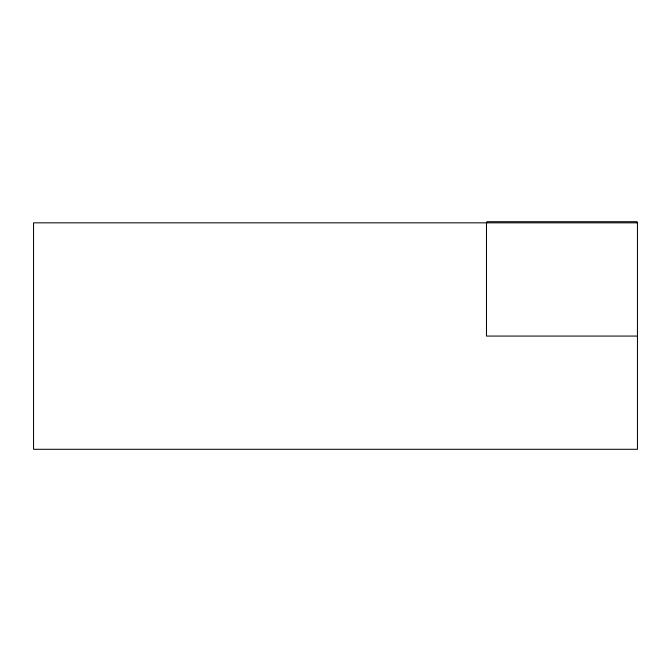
<?xml version="1.0" encoding="UTF-8"?>
<svg xmlns="http://www.w3.org/2000/svg" width="671" height="671" viewBox="0 0 671 671"><rect width="100%" height="100%" fill="white"/><g stroke="black" fill="none" stroke-linecap="round" stroke-linejoin="round"><path stroke-width="1.01" d="M637.45 336.07L486.475 336.07L486.475 222.839M637.073 222.839L637.073 221.707L486.852 221.707L486.852 222.839M637.45 222.839L33.55 222.839L33.55 449.293L637.45 449.293L637.45 222.839"/></g></svg>
